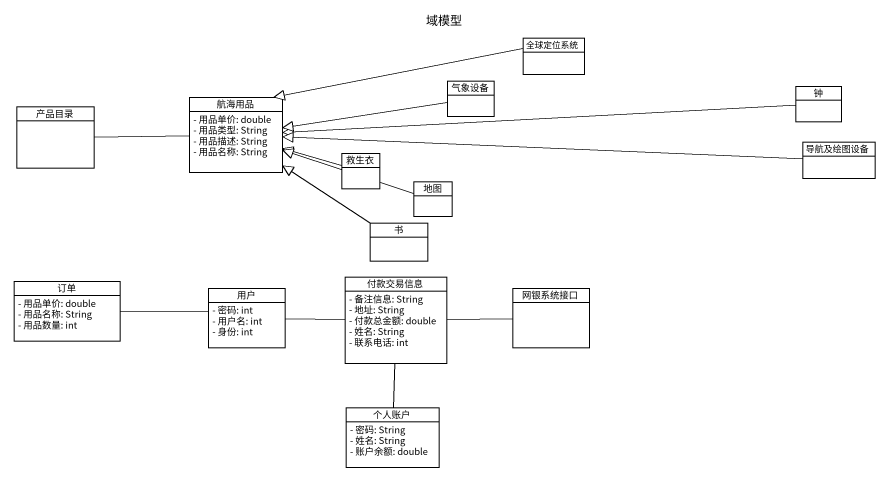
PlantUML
@startuml
title 域模型
hide circle
hide empty members
skinparam classAttributeIconSize 0
class 全球定位系统
class 产品目录
class 航海用品 {
  - 用品单价: double
  - 用品类型: String
  - 用品描述: String
  - 用品名称: String
}
class 气象设备
class 钟
class 救生衣
class 导航及绘图设备
class 地图
class 书
class 订单 {
  - 用品单价: double
  - 用品名称: String
  - 用品数量: int
}
class 用户 {
  - 密码: int
  - 用户名: int
  - 身份: int
}
class 付款交易信息 {
  - 备注信息: String
  - 地址: String
  - 付款总金额: double
  - 姓名: String
  - 联系电话: int
}
class 网银系统接口
class 个人账户 {
  - 密码: String
  - 姓名: String
  - 账户余额: double
}
全球定位系统 -left-|> 航海用品
产品目录 -right- 航海用品
气象设备 -left-|> 航海用品
钟 -left-|> 航海用品
救生衣 -left-|> 航海用品
导航及绘图设备 -left-|> 航海用品
地图 -left-|> 航海用品
书 -up-|> 航海用品
订单 -right- 用户
用户 -right- 付款交易信息
付款交易信息 -right- 网银系统接口
付款交易信息 -- 个人账户
@enduml
